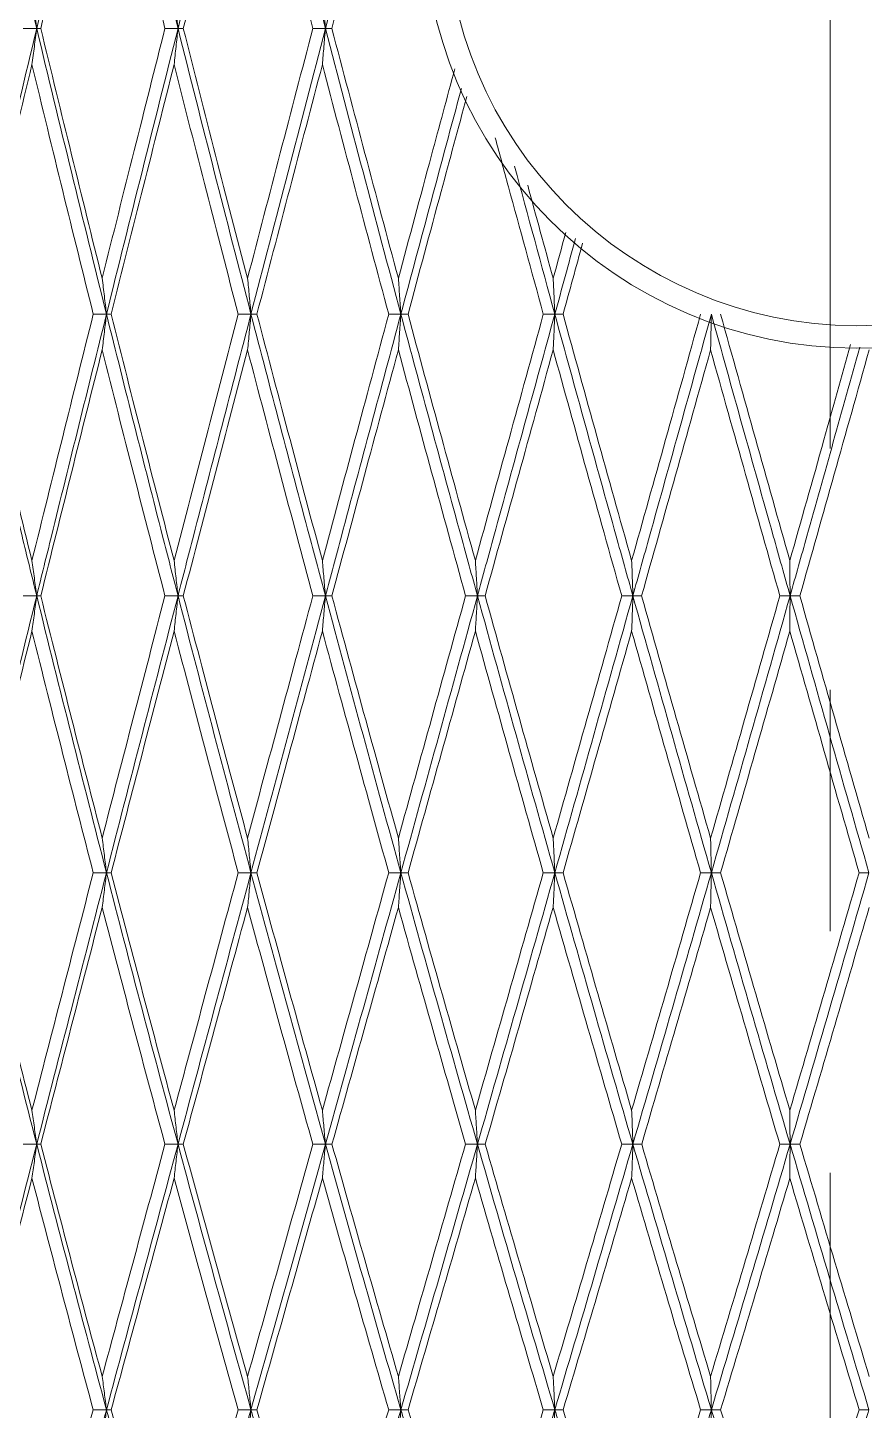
# Model space of a CAD drawing. Extents: x 4138 to 4928, y 0 to 579.
# Drawn here: x 4373.78 to 4382.45, y 402.95 to 417.27 of the extents above; entities that cross this region are included whole.
import ezdxf

# ---------------------------------------------------------------- set-up
doc = ezdxf.new("R2010")
doc.units = 0
doc.header["$LTSCALE"] = 10
doc.header["$MEASUREMENT"] = 0
doc.linetypes.add('CENTER', pattern=[2, 1.25, -0.25, 0.25, -0.25])
doc.layers.add('1', color=7, linetype='CONTINUOUS')
doc.layers.add('BODY', color=7, linetype='CONTINUOUS')

msp = doc.modelspace()

# ---------------------------------------------------------------- linework, layer by layer
at = {"layer": '1', "color": 7, "linetype": 'Continuous', "lineweight": 18}
msp.add_arc((4382.377, 418.452), 4.5, 180, 359.6025, dxfattribs=at)
at = {"layer": '1', "color": 7, "linetype": 'Continuous', "lineweight": 13}
msp.add_arc((4382.377, 418.452), 4.267, 180, 359.6025, dxfattribs=at)
at = {"layer": '1', "color": 7, "linetype": 'Continuous', "lineweight": 18}
for points in [[(4373.167, 420.259), (4373.398, 419.255), (4373.633, 418.257), (4373.871, 417.264)], [(4373.871, 417.264), (4374.109, 418.257), (4374.35, 419.255), (4374.594, 420.259)], [(4374.594, 420.259), (4374.838, 419.255), (4375.085, 418.257), (4375.335, 417.264)], [(4375.335, 417.264), (4375.584, 418.257), (4375.837, 419.255), (4376.091, 420.259)], [(4376.091, 420.259), (4376.346, 419.255), (4376.603, 418.257), (4376.862, 417.264)], [(4376.862, 417.264), (4377.121, 418.257), (4377.382, 419.255), (4377.644, 420.259)], [(4374.55, 419.88), (4374.44, 419.433), (4374.225, 418.55), (4374.016, 417.689), (4373.913, 417.264)], [(4375.2, 417.264), (4375.093, 417.689), (4374.877, 418.55), (4374.659, 419.433), (4374.55, 419.88)], [(4376.056, 419.88), (4375.949, 419.464), (4375.732, 418.611), (4375.505, 417.719), (4375.39, 417.264)], [(4376.732, 417.264), (4376.619, 417.698), (4376.392, 418.568), (4376.168, 419.442), (4376.056, 419.88)], [(4377.618, 419.88), (4377.502, 419.44), (4377.271, 418.564), (4377.043, 417.696), (4376.929, 417.264)], [(4373.871, 417.264), (4373.863, 417.327), (4373.847, 417.452), (4373.83, 417.577), (4373.822, 417.639)], [(4375.335, 417.264), (4375.328, 417.327), (4375.315, 417.452), (4375.301, 417.577), (4375.295, 417.639)], [(4376.862, 417.264), (4376.857, 417.327), (4376.846, 417.452), (4376.836, 417.577), (4376.831, 417.639)], [(4373.167, 414.305), (4373.398, 415.285), (4373.633, 416.271), (4373.871, 417.264)], [(4373.871, 417.264), (4373.848, 417.264), (4373.801, 417.264), (4373.755, 417.264), (4373.732, 417.264)], [(4373.822, 416.889), (4373.83, 416.952), (4373.847, 417.076), (4373.863, 417.201), (4373.871, 417.264)], [(4373.871, 417.264), (4374.109, 416.271), (4374.35, 415.285), (4374.594, 414.305)], [(4373.913, 417.264), (4373.906, 417.264), (4373.892, 417.264), (4373.878, 417.264), (4373.871, 417.264)], [(4373.913, 417.264), (4374.02, 416.823), (4374.233, 415.95), (4374.444, 415.097), (4374.55, 414.676)], [(4374.55, 414.676), (4374.662, 415.126), (4374.883, 416.008), (4375.096, 416.852), (4375.2, 417.264)], [(4374.594, 414.305), (4374.838, 415.285), (4375.085, 416.271), (4375.335, 417.264)], [(4375.335, 417.264), (4375.312, 417.264), (4375.267, 417.264), (4375.222, 417.264), (4375.2, 417.264)], [(4375.295, 416.889), (4375.301, 416.952), (4375.315, 417.076), (4375.328, 417.201), (4375.335, 417.264)], [(4375.335, 417.264), (4375.584, 416.271), (4375.837, 415.285), (4376.091, 414.305)], [(4375.39, 417.264), (4375.381, 417.264), (4375.362, 417.264), (4375.344, 417.264), (4375.335, 417.264)], [(4375.39, 417.264), (4375.502, 416.82), (4375.726, 415.945), (4375.946, 415.094), (4376.056, 414.676)], [(4376.056, 414.676), (4376.169, 415.11), (4376.395, 415.976), (4376.62, 416.836), (4376.732, 417.264)], [(4376.091, 414.305), (4376.346, 415.285), (4376.603, 416.271), (4376.862, 417.264)], [(4376.862, 417.264), (4376.84, 417.264), (4376.797, 417.264), (4376.754, 417.264), (4376.732, 417.264)], [(4376.831, 416.889), (4376.836, 416.952), (4376.846, 417.076), (4376.857, 417.201), (4376.862, 417.264)], [(4376.862, 417.264), (4377.121, 416.271), (4377.382, 415.285), (4377.644, 414.305)], [(4376.929, 417.264), (4376.918, 417.264), (4376.896, 417.264), (4376.873, 417.264), (4376.862, 417.264)], [(4376.929, 417.264), (4377.043, 416.832), (4377.272, 415.968), (4377.502, 415.106), (4377.618, 414.676)], [(4373.822, 416.889), (4373.716, 416.449), (4373.506, 415.579), (4373.303, 414.726), (4373.202, 414.305)], [(4374.457, 414.305), (4374.352, 414.725), (4374.141, 415.576), (4373.929, 416.448), (4373.822, 416.889)], [(4375.295, 416.889), (4375.19, 416.474), (4374.976, 415.628), (4374.755, 414.751), (4374.643, 414.305)], [(4375.959, 414.305), (4375.85, 414.723), (4375.63, 415.572), (4375.407, 416.446), (4375.295, 416.889)], [(4376.831, 416.889), (4376.718, 416.46), (4376.492, 415.601), (4376.266, 414.737), (4376.153, 414.305)], [(4377.518, 414.305), (4377.401, 414.739), (4377.17, 415.604), (4376.943, 416.462), (4376.831, 416.889)], [(4377.644, 414.305), (4377.852, 415.08), (4378.061, 415.859), (4378.271, 416.642)], [(4378.822, 415.838), (4378.961, 415.325), (4379.1, 414.814), (4379.239, 414.305)], [(4378.958, 415.639), (4379.044, 415.324), (4379.132, 415.003), (4379.222, 414.676)], [(4379.222, 414.676), (4379.266, 414.833), (4379.309, 414.992), (4379.353, 415.151)], [(4379.453, 415.087), (4379.382, 414.826), (4379.311, 414.565), (4379.239, 414.305)], [(4379.527, 415.04), (4379.459, 414.793), (4379.392, 414.548), (4379.325, 414.305)], [(4374.594, 414.305), (4374.587, 414.367), (4374.572, 414.491), (4374.557, 414.614), (4374.55, 414.676)], [(4376.091, 414.305), (4376.085, 414.367), (4376.074, 414.491), (4376.062, 414.614), (4376.056, 414.676)], [(4377.644, 414.305), (4377.64, 414.367), (4377.631, 414.491), (4377.623, 414.614), (4377.618, 414.676)], [(4379.239, 414.305), (4379.236, 414.367), (4379.231, 414.491), (4379.225, 414.614), (4379.222, 414.676)], [(4373.202, 414.305), (4373.307, 413.864), (4373.516, 412.998), (4373.721, 412.163), (4373.822, 411.753)], [(4373.822, 411.753), (4373.929, 412.183), (4374.141, 413.037), (4374.352, 413.884), (4374.457, 414.305)], [(4374.594, 414.305), (4374.571, 414.305), (4374.526, 414.305), (4374.48, 414.305), (4374.457, 414.305)], [(4374.55, 413.935), (4374.557, 413.996), (4374.572, 414.119), (4374.587, 414.243), (4374.594, 414.305)], [(4374.643, 414.305), (4374.635, 414.305), (4374.618, 414.305), (4374.602, 414.305), (4374.594, 414.305)], [(4374.643, 414.305), (4374.752, 413.868), (4374.971, 413.006), (4375.187, 412.167), (4375.295, 411.753)], [(4375.295, 411.753), (4375.405, 412.178), (4375.626, 413.029), (4375.848, 413.879), (4375.959, 414.305)], [(4376.091, 414.305), (4376.069, 414.305), (4376.025, 414.305), (4375.981, 414.305), (4375.959, 414.305)], [(4376.056, 413.935), (4376.062, 413.996), (4376.074, 414.119), (4376.085, 414.243), (4376.091, 414.305)], [(4376.153, 414.305), (4376.142, 414.305), (4376.122, 414.305), (4376.101, 414.305), (4376.091, 414.305)], [(4376.153, 414.305), (4376.268, 413.864), (4376.497, 412.998), (4376.72, 412.163), (4376.831, 411.753)], [(4376.831, 411.753), (4376.941, 412.163), (4377.166, 412.998), (4377.4, 413.864), (4377.518, 414.305)], [(4377.644, 414.305), (4377.623, 414.305), (4377.581, 414.305), (4377.539, 414.305), (4377.518, 414.305)], [(4377.618, 413.935), (4377.623, 413.996), (4377.631, 414.119), (4377.64, 414.243), (4377.644, 414.305)], [(4377.718, 414.305), (4377.706, 414.305), (4377.681, 414.305), (4377.657, 414.305), (4377.644, 414.305)], [(4377.718, 414.305), (4377.832, 413.882), (4378.063, 413.035), (4378.297, 412.181), (4378.416, 411.753)], [(4378.416, 411.753), (4378.531, 412.169), (4378.763, 413.01), (4379.001, 413.87), (4379.12, 414.305)], [(4379.12, 414.305), (4379.14, 414.305), (4379.18, 414.305), (4379.219, 414.305), (4379.239, 414.305)], [(4379.239, 414.305), (4379.236, 414.243), (4379.231, 414.119), (4379.225, 413.996), (4379.222, 413.935)], [(4379.325, 414.305), (4379.31, 414.305), (4379.282, 414.305), (4379.253, 414.305), (4379.239, 414.305)], [(4379.325, 414.305), (4379.439, 413.888), (4379.673, 413.046), (4379.913, 412.187), (4380.035, 411.753)], [(4380.035, 411.753), (4380.151, 412.164), (4380.386, 412.999), (4380.627, 413.865), (4380.75, 414.305)], [(4380.853, 413.935), (4380.855, 413.996), (4380.857, 414.119), (4380.859, 414.243), (4380.861, 414.305)], [(4380.957, 414.305), (4381.077, 413.872), (4381.318, 413.014), (4381.556, 412.171), (4381.674, 411.753)], [(4374.55, 413.935), (4374.443, 413.511), (4374.231, 412.664), (4374.019, 411.814), (4373.913, 411.388)], [(4375.2, 411.388), (4375.093, 411.801), (4374.877, 412.638), (4374.659, 413.498), (4374.55, 413.935)], [(4376.056, 413.935), (4375.945, 413.511), (4375.723, 412.663), (4375.501, 411.813), (4375.39, 411.388)], [(4376.732, 411.388), (4376.622, 411.799), (4376.398, 412.634), (4376.17, 413.497), (4376.056, 413.935)], [(4377.618, 413.935), (4377.499, 413.494), (4377.265, 412.629), (4377.04, 411.796), (4376.929, 411.388)], [(4378.315, 411.388), (4378.196, 411.817), (4377.961, 412.67), (4377.732, 413.515), (4377.618, 413.935)], [(4379.222, 413.935), (4379.102, 413.499), (4378.864, 412.639), (4378.632, 411.802), (4378.517, 411.388)], [(4379.933, 411.388), (4379.809, 411.825), (4379.568, 412.687), (4379.336, 413.523), (4379.222, 413.935)], [(4380.853, 413.935), (4380.73, 413.495), (4380.488, 412.63), (4380.254, 411.797), (4380.138, 411.388)], [(4381.571, 411.388), (4381.453, 411.802), (4381.216, 412.641), (4380.975, 413.5), (4380.853, 413.935)], [(4382.496, 413.935), (4382.375, 413.502), (4382.134, 412.644), (4381.896, 411.804), (4381.778, 411.388)], [(4373.871, 411.388), (4373.863, 411.449), (4373.847, 411.571), (4373.83, 411.693), (4373.822, 411.753)], [(4375.335, 411.388), (4375.328, 411.449), (4375.315, 411.571), (4375.301, 411.693), (4375.295, 411.753)], [(4376.862, 411.388), (4376.857, 411.449), (4376.846, 411.571), (4376.836, 411.693), (4376.831, 411.753)], [(4378.438, 411.388), (4378.434, 411.449), (4378.427, 411.571), (4378.42, 411.693), (4378.416, 411.753)], [(4380.035, 411.753), (4380.038, 411.693), (4380.042, 411.571), (4380.046, 411.449), (4380.048, 411.388)], [(4381.674, 411.753), (4381.675, 411.693), (4381.675, 411.571), (4381.676, 411.449), (4381.677, 411.388)], [(4373.167, 408.521), (4373.398, 409.467), (4373.633, 410.424), (4373.871, 411.388)], [(4373.871, 411.388), (4373.848, 411.388), (4373.801, 411.388), (4373.755, 411.388), (4373.732, 411.388)], [(4373.822, 411.023), (4373.83, 411.084), (4373.847, 411.205), (4373.863, 411.327), (4373.871, 411.388)], [(4373.871, 411.388), (4374.109, 410.424), (4374.35, 409.467), (4374.594, 408.521)], [(4373.913, 411.388), (4373.906, 411.388), (4373.892, 411.388), (4373.878, 411.388), (4373.871, 411.388)], [(4373.913, 411.388), (4374.021, 410.953), (4374.236, 410.1), (4374.446, 409.281), (4374.55, 408.88)], [(4374.55, 408.88), (4374.655, 409.289), (4374.87, 410.116), (4375.089, 410.961), (4375.2, 411.388)], [(4374.594, 408.521), (4374.838, 409.467), (4375.085, 410.424), (4375.335, 411.388)], [(4375.335, 411.388), (4375.312, 411.388), (4375.267, 411.388), (4375.222, 411.388), (4375.2, 411.388)], [(4375.295, 411.023), (4375.301, 411.084), (4375.315, 411.205), (4375.328, 411.327), (4375.335, 411.388)], [(4375.335, 411.388), (4375.584, 410.424), (4375.837, 409.467), (4376.091, 408.521)], [(4375.39, 411.388), (4375.381, 411.388), (4375.362, 411.388), (4375.344, 411.388), (4375.335, 411.388)], [(4375.39, 411.388), (4375.504, 410.952), (4375.729, 410.098), (4375.948, 409.28), (4376.056, 408.88)], [(4376.056, 408.88), (4376.163, 409.279), (4376.384, 410.096), (4376.614, 410.951), (4376.732, 411.388)], [(4376.091, 408.521), (4376.346, 409.467), (4376.603, 410.424), (4376.862, 411.388)], [(4376.862, 411.388), (4376.84, 411.388), (4376.797, 411.388), (4376.754, 411.388), (4376.732, 411.388)], [(4376.831, 411.023), (4376.836, 411.084), (4376.846, 411.205), (4376.857, 411.327), (4376.862, 411.388)], [(4376.862, 411.388), (4377.121, 410.424), (4377.382, 409.467), (4377.644, 408.521)], [(4376.929, 411.388), (4376.918, 411.388), (4376.896, 411.388), (4376.873, 411.388), (4376.862, 411.388)], [(4376.929, 411.388), (4377.048, 410.949), (4377.282, 410.092), (4377.508, 409.277), (4377.618, 408.88)], [(4377.618, 408.88), (4377.733, 409.292), (4377.964, 410.122), (4378.197, 410.964), (4378.315, 411.388)], [(4378.438, 411.388), (4378.172, 410.424), (4377.907, 409.467), (4377.644, 408.521)], [(4378.438, 411.388), (4378.417, 411.388), (4378.376, 411.388), (4378.335, 411.388), (4378.315, 411.388)], [(4378.416, 411.023), (4378.42, 411.084), (4378.427, 411.205), (4378.434, 411.327), (4378.438, 411.388)], [(4378.438, 411.388), (4378.703, 410.424), (4378.971, 409.467), (4379.239, 408.521)], [(4378.517, 411.388), (4378.504, 411.388), (4378.477, 411.388), (4378.451, 411.388), (4378.438, 411.388)], [(4378.517, 411.388), (4378.634, 410.968), (4378.868, 410.13), (4379.104, 409.296), (4379.222, 408.88)], [(4379.222, 408.88), (4379.337, 409.282), (4379.57, 410.103), (4379.81, 410.954), (4379.933, 411.388)], [(4379.239, 408.521), (4379.508, 409.467), (4379.777, 410.424), (4380.048, 411.388)], [(4380.048, 411.388), (4380.028, 411.388), (4379.99, 411.388), (4379.952, 411.388), (4379.933, 411.388)], [(4380.035, 411.023), (4380.038, 411.084), (4380.042, 411.205), (4380.046, 411.327), (4380.048, 411.388)], [(4380.048, 411.388), (4380.318, 410.424), (4380.589, 409.467), (4380.861, 408.521)], [(4380.048, 411.388), (4380.063, 411.388), (4380.093, 411.388), (4380.123, 411.388), (4380.138, 411.388)], [(4380.138, 411.388), (4380.259, 410.962), (4380.498, 410.118), (4380.735, 409.29), (4380.853, 408.88)], [(4380.853, 408.88), (4380.969, 409.281), (4381.204, 410.101), (4381.447, 410.953), (4381.571, 411.388)], [(4380.861, 408.521), (4381.132, 409.467), (4381.404, 410.424), (4381.677, 411.388)], [(4381.677, 411.388), (4381.659, 411.388), (4381.624, 411.388), (4381.588, 411.388), (4381.571, 411.388)], [(4381.674, 411.023), (4381.675, 411.084), (4381.675, 411.205), (4381.676, 411.327), (4381.677, 411.388)], [(4381.677, 411.388), (4381.694, 411.388), (4381.727, 411.388), (4381.761, 411.388), (4381.778, 411.388)], [(4381.677, 411.388), (4381.949, 410.424), (4382.221, 409.467), (4382.494, 408.521)], [(4381.778, 411.388), (4381.897, 410.968), (4382.136, 410.13), (4382.376, 409.296), (4382.496, 408.88)], [(4373.822, 411.023), (4373.716, 410.595), (4373.506, 409.749), (4373.303, 408.926), (4373.202, 408.521)], [(4374.457, 408.521), (4374.353, 408.92), (4374.144, 409.737), (4373.93, 410.589), (4373.822, 411.023)], [(4375.295, 411.023), (4375.184, 410.599), (4374.965, 409.757), (4374.749, 408.93), (4374.643, 408.521)], [(4375.959, 408.521), (4375.851, 408.922), (4375.632, 409.74), (4375.408, 410.59), (4375.295, 411.023)], [(4376.831, 411.023), (4376.713, 410.587), (4376.481, 409.733), (4376.261, 408.918), (4376.153, 408.521)], [(4377.518, 408.521), (4377.407, 408.92), (4377.181, 409.737), (4376.948, 410.589), (4376.831, 411.023)], [(4378.416, 411.023), (4378.298, 410.599), (4378.064, 409.758), (4377.833, 408.931), (4377.718, 408.521)], [(4379.12, 408.521), (4379.002, 408.934), (4378.767, 409.764), (4378.533, 410.602), (4378.416, 411.023)], [(4380.035, 411.023), (4379.913, 410.59), (4379.672, 409.739), (4379.439, 408.921), (4379.325, 408.521)], [(4380.75, 408.521), (4380.63, 408.935), (4380.392, 409.767), (4380.154, 410.604), (4380.035, 411.023)], [(4381.674, 411.023), (4381.553, 410.598), (4381.312, 409.754), (4381.075, 408.929), (4380.957, 408.521)], [(4382.392, 408.521), (4382.271, 408.939), (4382.031, 409.775), (4381.793, 410.608), (4381.674, 411.023)], [(4374.594, 408.521), (4374.587, 408.58), (4374.572, 408.7), (4374.557, 408.82), (4374.55, 408.88)], [(4376.091, 408.521), (4376.085, 408.58), (4376.074, 408.7), (4376.062, 408.82), (4376.056, 408.88)], [(4377.644, 408.521), (4377.64, 408.58), (4377.631, 408.7), (4377.623, 408.82), (4377.618, 408.88)], [(4379.239, 408.521), (4379.236, 408.58), (4379.231, 408.7), (4379.225, 408.82), (4379.222, 408.88)], [(4380.853, 408.88), (4380.855, 408.82), (4380.857, 408.7), (4380.859, 408.58), (4380.861, 408.521)], [(4373.167, 408.521), (4373.398, 407.574), (4373.633, 406.636), (4373.871, 405.709)], [(4373.202, 408.521), (4373.308, 408.092), (4373.517, 407.254), (4373.721, 406.453), (4373.822, 406.061)], [(4373.822, 406.061), (4373.924, 406.455), (4374.131, 407.258), (4374.347, 408.094), (4374.457, 408.521)], [(4373.871, 405.709), (4374.109, 406.636), (4374.35, 407.574), (4374.594, 408.521)], [(4374.594, 408.521), (4374.571, 408.521), (4374.525, 408.521), (4374.48, 408.521), (4374.457, 408.521)], [(4374.55, 408.162), (4374.557, 408.221), (4374.572, 408.341), (4374.587, 408.461), (4374.594, 408.521)], [(4374.594, 408.521), (4374.838, 407.574), (4375.085, 406.636), (4375.335, 405.709)], [(4374.643, 408.521), (4374.635, 408.521), (4374.618, 408.521), (4374.602, 408.521), (4374.594, 408.521)], [(4374.643, 408.521), (4374.754, 408.095), (4374.973, 407.259), (4375.188, 406.455), (4375.295, 406.061)], [(4375.295, 406.061), (4375.4, 406.449), (4375.615, 407.247), (4375.842, 408.089), (4375.959, 408.521)], [(4375.335, 405.709), (4375.584, 406.636), (4375.837, 407.574), (4376.091, 408.521)], [(4376.091, 408.521), (4376.069, 408.521), (4376.025, 408.521), (4375.981, 408.521), (4375.959, 408.521)], [(4376.056, 408.162), (4376.062, 408.221), (4376.074, 408.341), (4376.085, 408.461), (4376.091, 408.521)], [(4376.091, 408.521), (4376.346, 407.574), (4376.603, 406.636), (4376.862, 405.709)], [(4376.153, 408.521), (4376.143, 408.521), (4376.122, 408.521), (4376.102, 408.521), (4376.091, 408.521)], [(4376.153, 408.521), (4376.263, 408.114), (4376.486, 407.297), (4376.715, 406.474), (4376.831, 406.061)], [(4376.831, 406.061), (4376.946, 406.472), (4377.175, 407.292), (4377.404, 408.111), (4377.518, 408.521)], [(4377.644, 408.521), (4377.382, 407.574), (4377.121, 406.636), (4376.862, 405.709)], [(4377.644, 408.521), (4377.623, 408.521), (4377.581, 408.521), (4377.539, 408.521), (4377.518, 408.521)], [(4377.618, 408.162), (4377.623, 408.221), (4377.631, 408.341), (4377.64, 408.461), (4377.644, 408.521)], [(4377.644, 408.521), (4377.907, 407.574), (4378.172, 406.636), (4378.438, 405.709)], [(4377.718, 408.521), (4377.706, 408.521), (4377.681, 408.521), (4377.657, 408.521), (4377.644, 408.521)], [(4377.718, 408.521), (4377.839, 408.088), (4378.077, 407.245), (4378.305, 406.448), (4378.416, 406.061)], [(4378.416, 406.061), (4378.53, 406.458), (4378.761, 407.264), (4378.999, 408.097), (4379.12, 408.521)], [(4378.438, 405.709), (4378.703, 406.636), (4378.971, 407.574), (4379.239, 408.521)], [(4379.239, 408.521), (4379.219, 408.521), (4379.18, 408.521), (4379.14, 408.521), (4379.12, 408.521)], [(4379.222, 408.162), (4379.225, 408.221), (4379.231, 408.341), (4379.236, 408.461), (4379.239, 408.521)], [(4379.239, 408.521), (4379.508, 407.574), (4379.777, 406.636), (4380.048, 405.709)], [(4379.325, 408.521), (4379.311, 408.521), (4379.282, 408.521), (4379.254, 408.521), (4379.239, 408.521)], [(4379.325, 408.521), (4379.446, 408.096), (4379.686, 407.262), (4379.92, 406.457), (4380.035, 406.061)], [(4380.035, 406.061), (4380.15, 406.453), (4380.384, 407.254), (4380.626, 408.092), (4380.75, 408.521)], [(4380.048, 405.709), (4380.318, 406.636), (4380.589, 407.574), (4380.861, 408.521)], [(4380.861, 408.521), (4380.842, 408.521), (4380.805, 408.521), (4380.768, 408.521), (4380.75, 408.521)], [(4380.853, 408.162), (4380.855, 408.221), (4380.857, 408.341), (4380.859, 408.461), (4380.861, 408.521)], [(4380.861, 408.521), (4381.132, 407.574), (4381.404, 406.636), (4381.677, 405.709)], [(4380.861, 408.521), (4380.877, 408.521), (4380.909, 408.521), (4380.941, 408.521), (4380.957, 408.521)], [(4380.957, 408.521), (4381.08, 408.094), (4381.323, 407.257), (4381.558, 406.454), (4381.674, 406.061)], [(4381.674, 406.061), (4381.796, 406.474), (4382.037, 407.296), (4382.274, 408.113), (4382.392, 408.521)], [(4382.494, 408.521), (4382.221, 407.574), (4381.949, 406.636), (4381.677, 405.709)], [(4382.494, 408.521), (4382.477, 408.521), (4382.443, 408.521), (4382.409, 408.521), (4382.392, 408.521)], [(4374.55, 408.162), (4374.44, 407.739), (4374.224, 406.906), (4374.015, 406.103), (4373.913, 405.709)], [(4375.2, 405.709), (4375.093, 406.102), (4374.879, 406.904), (4374.66, 407.738), (4374.55, 408.162)], [(4376.056, 408.162), (4375.939, 407.731), (4375.711, 406.892), (4375.495, 406.096), (4375.39, 405.709)], [(4376.732, 405.709), (4376.617, 406.117), (4376.39, 406.934), (4376.167, 407.753), (4376.056, 408.162)], [(4377.618, 408.162), (4377.504, 407.753), (4377.275, 406.936), (4377.045, 406.118), (4376.93, 405.709)], [(4378.314, 405.709), (4378.204, 406.092), (4377.978, 406.884), (4377.74, 407.727), (4377.618, 408.162)], [(4379.222, 408.162), (4379.101, 407.739), (4378.863, 406.907), (4378.632, 406.103), (4378.518, 405.709)], [(4379.932, 405.709), (4379.817, 406.102), (4379.584, 406.903), (4379.344, 407.737), (4379.222, 408.162)], [(4380.853, 408.162), (4380.733, 407.744), (4380.493, 406.918), (4380.256, 406.109), (4380.139, 405.709)], [(4381.57, 405.709), (4381.456, 406.095), (4381.223, 406.889), (4380.978, 407.73), (4380.853, 408.162)], [(4382.496, 408.162), (4382.378, 407.755), (4382.14, 406.939), (4381.899, 406.119), (4381.778, 405.709)], [(4373.871, 405.709), (4373.863, 405.767), (4373.847, 405.885), (4373.83, 406.002), (4373.822, 406.061)], [(4375.335, 405.709), (4375.328, 405.767), (4375.315, 405.885), (4375.301, 406.002), (4375.295, 406.061)], [(4376.862, 405.709), (4376.857, 405.767), (4376.846, 405.885), (4376.836, 406.002), (4376.831, 406.061)], [(4378.438, 405.709), (4378.434, 405.767), (4378.427, 405.885), (4378.42, 406.002), (4378.416, 406.061)], [(4380.048, 405.709), (4380.046, 405.767), (4380.042, 405.885), (4380.038, 406.002), (4380.035, 406.061)], [(4381.674, 406.061), (4381.675, 406.002), (4381.675, 405.885), (4381.676, 405.767), (4381.677, 405.709)], [(4373.167, 402.96), (4373.398, 403.865), (4373.633, 404.782), (4373.871, 405.709)], [(4373.871, 405.709), (4373.848, 405.709), (4373.801, 405.709), (4373.755, 405.709), (4373.732, 405.709)], [(4373.822, 405.357), (4373.83, 405.416), (4373.847, 405.533), (4373.863, 405.65), (4373.871, 405.709)], [(4373.871, 405.709), (4374.109, 404.782), (4374.35, 403.865), (4374.594, 402.96)], [(4373.913, 405.709), (4373.906, 405.709), (4373.892, 405.709), (4373.878, 405.709), (4373.871, 405.709)], [(4373.913, 405.709), (4374.023, 405.287), (4374.238, 404.463), (4374.447, 403.684), (4374.55, 403.305)], [(4374.55, 403.305), (4374.652, 403.684), (4374.863, 404.465), (4375.086, 405.287), (4375.2, 405.709)], [(4374.594, 402.96), (4374.838, 403.865), (4375.085, 404.782), (4375.335, 405.709)], [(4375.335, 405.709), (4375.312, 405.709), (4375.267, 405.709), (4375.222, 405.709), (4375.2, 405.709)], [(4375.295, 405.357), (4375.301, 405.416), (4375.315, 405.533), (4375.328, 405.65), (4375.335, 405.709)], [(4375.335, 405.709), (4375.584, 404.782), (4375.837, 403.865), (4376.091, 402.96)], [(4375.39, 405.709), (4375.381, 405.709), (4375.362, 405.709), (4375.344, 405.709), (4375.335, 405.709)], [(4375.39, 405.709), (4375.501, 405.301), (4375.723, 404.492), (4375.945, 403.698), (4376.056, 403.305)], [(4376.056, 403.305), (4376.17, 403.711), (4376.397, 404.517), (4376.621, 405.314), (4376.732, 405.709)], [(4376.862, 405.709), (4376.603, 404.782), (4376.346, 403.865), (4376.091, 402.96)], [(4376.862, 405.709), (4376.84, 405.709), (4376.797, 405.709), (4376.754, 405.709), (4376.732, 405.709)], [(4376.831, 405.357), (4376.836, 405.416), (4376.846, 405.533), (4376.857, 405.65), (4376.862, 405.709)], [(4376.862, 405.709), (4377.121, 404.782), (4377.382, 403.865), (4377.644, 402.96)], [(4376.93, 405.709), (4376.918, 405.709), (4376.896, 405.709), (4376.873, 405.709), (4376.862, 405.709)], [(4376.93, 405.709), (4377.042, 405.311), (4377.269, 404.512), (4377.501, 403.708), (4377.618, 403.305)], [(4377.618, 403.305), (4377.733, 403.699), (4377.964, 404.494), (4378.197, 405.302), (4378.314, 405.709)], [(4377.644, 402.96), (4377.907, 403.865), (4378.172, 404.782), (4378.438, 405.709)], [(4378.438, 405.709), (4378.417, 405.709), (4378.376, 405.709), (4378.335, 405.709), (4378.314, 405.709)], [(4378.416, 405.357), (4378.42, 405.416), (4378.427, 405.533), (4378.434, 405.65), (4378.438, 405.709)], [(4378.438, 405.709), (4378.703, 404.782), (4378.971, 403.865), (4379.239, 402.96)], [(4378.518, 405.709), (4378.504, 405.709), (4378.478, 405.709), (4378.451, 405.709), (4378.438, 405.709)], [(4378.518, 405.709), (4378.639, 405.289), (4378.878, 404.469), (4379.109, 403.686), (4379.222, 403.305)], [(4379.222, 403.305), (4379.335, 403.683), (4379.566, 404.462), (4379.808, 405.286), (4379.932, 405.709)], [(4379.239, 402.96), (4379.508, 403.865), (4379.777, 404.782), (4380.048, 405.709)], [(4380.048, 405.709), (4380.028, 405.709), (4379.99, 405.709), (4379.951, 405.709), (4379.932, 405.709)], [(4380.035, 405.357), (4380.038, 405.416), (4380.042, 405.533), (4380.046, 405.65), (4380.048, 405.709)], [(4380.048, 405.709), (4380.318, 404.782), (4380.589, 403.865), (4380.861, 402.96)], [(4380.139, 405.709), (4380.124, 405.709), (4380.093, 405.709), (4380.063, 405.709), (4380.048, 405.709)], [(4380.139, 405.709), (4380.261, 405.294), (4380.502, 404.478), (4380.737, 403.691), (4380.853, 403.305)], [(4380.853, 403.305), (4380.975, 403.708), (4381.216, 404.512), (4381.453, 405.311), (4381.57, 405.709)], [(4381.677, 405.709), (4381.404, 404.782), (4381.132, 403.865), (4380.861, 402.96)], [(4381.677, 405.709), (4381.659, 405.709), (4381.623, 405.709), (4381.588, 405.709), (4381.57, 405.709)], [(4381.674, 405.357), (4381.675, 405.416), (4381.675, 405.533), (4381.676, 405.65), (4381.677, 405.709)], [(4381.677, 405.709), (4381.694, 405.709), (4381.727, 405.709), (4381.761, 405.709), (4381.778, 405.709)], [(4381.677, 405.709), (4381.949, 404.782), (4382.221, 403.865), (4382.494, 402.96)], [(4381.778, 405.709), (4381.901, 405.295), (4382.143, 404.48), (4382.379, 403.692), (4382.496, 403.305)], [(4373.822, 405.357), (4373.716, 404.948), (4373.507, 404.139), (4373.303, 403.35), (4373.203, 402.96)], [(4374.456, 402.96), (4374.351, 403.351), (4374.139, 404.142), (4373.928, 404.949), (4373.822, 405.357)], [(4375.295, 405.357), (4375.181, 404.938), (4374.959, 404.119), (4374.747, 403.34), (4374.643, 402.96)], [(4375.958, 402.96), (4375.848, 403.352), (4375.627, 404.143), (4375.405, 404.95), (4375.295, 405.357)], [(4376.831, 405.357), (4376.72, 404.964), (4376.496, 404.171), (4376.268, 403.366), (4376.153, 402.96)], [(4377.518, 402.96), (4377.399, 403.365), (4377.167, 404.171), (4376.942, 404.964), (4376.831, 405.357)], [(4378.416, 405.357), (4378.298, 404.95), (4378.064, 404.143), (4377.833, 403.352), (4377.719, 402.96)], [(4379.12, 402.96), (4379.007, 403.339), (4378.776, 404.118), (4378.537, 404.937), (4378.416, 405.357)], [(4380.035, 405.357), (4379.915, 404.949), (4379.677, 404.14), (4379.442, 403.35), (4379.325, 402.96)], [(4380.75, 402.96), (4380.632, 403.348), (4380.396, 404.137), (4380.156, 404.947), (4380.035, 405.357)], [(4381.674, 405.357), (4381.557, 404.96), (4381.319, 404.163), (4381.079, 403.362), (4380.957, 402.96)], [(4382.392, 402.96), (4382.277, 403.34), (4382.042, 404.12), (4381.798, 404.938), (4381.674, 405.357)], [(4374.594, 402.96), (4374.587, 403.017), (4374.572, 403.132), (4374.557, 403.247), (4374.55, 403.305)], [(4376.091, 402.96), (4376.085, 403.017), (4376.074, 403.132), (4376.062, 403.247), (4376.056, 403.305)], [(4377.644, 402.96), (4377.64, 403.017), (4377.631, 403.132), (4377.623, 403.247), (4377.618, 403.305)], [(4379.239, 402.96), (4379.236, 403.017), (4379.231, 403.132), (4379.225, 403.247), (4379.222, 403.305)], [(4380.861, 402.96), (4380.859, 403.017), (4380.857, 403.132), (4380.855, 403.247), (4380.853, 403.305)], [(4373.203, 402.96), (4373.303, 402.573), (4373.506, 401.795), (4373.716, 401.01), (4373.822, 400.616)], [(4373.822, 400.616), (4373.925, 400.994), (4374.133, 401.762), (4374.347, 402.556), (4374.456, 402.96)], [(4374.594, 402.96), (4374.571, 402.96), (4374.525, 402.96), (4374.479, 402.96), (4374.456, 402.96)], [(4374.55, 402.616), (4374.557, 402.673), (4374.572, 402.787), (4374.587, 402.902), (4374.594, 402.96)], [(4374.643, 402.96), (4374.635, 402.96), (4374.619, 402.96), (4374.602, 402.96), (4374.594, 402.96)], [(4374.643, 402.96), (4374.757, 402.541), (4374.98, 401.731), (4375.192, 400.978), (4375.295, 400.616)], [(4375.295, 400.616), (4375.407, 401.011), (4375.63, 401.797), (4375.849, 402.574), (4375.958, 402.96)], [(4376.091, 402.96), (4376.069, 402.96), (4376.025, 402.96), (4375.981, 402.96), (4375.958, 402.96)], [(4376.056, 402.616), (4376.062, 402.673), (4376.074, 402.787), (4376.085, 402.902), (4376.091, 402.96)], [(4376.153, 402.96), (4376.143, 402.96), (4376.122, 402.96), (4376.102, 402.96), (4376.091, 402.96)], [(4376.153, 402.96), (4376.264, 402.571), (4376.487, 401.791), (4376.715, 401.008), (4376.831, 400.616)], [(4376.831, 400.616), (4376.946, 401.008), (4377.176, 401.791), (4377.404, 402.57), (4377.518, 402.96)], [(4377.644, 402.96), (4377.623, 402.96), (4377.581, 402.96), (4377.539, 402.96), (4377.518, 402.96)], [(4377.618, 402.616), (4377.623, 402.673), (4377.631, 402.787), (4377.64, 402.902), (4377.644, 402.96)], [(4377.719, 402.96), (4377.706, 402.96), (4377.682, 402.96), (4377.657, 402.96), (4377.644, 402.96)], [(4377.719, 402.96), (4377.83, 402.578), (4378.058, 401.807), (4378.295, 401.016), (4378.416, 400.616)], [(4378.416, 400.616), (4378.526, 400.979), (4378.753, 401.733), (4378.995, 402.542), (4379.12, 402.96)], [(4379.239, 402.96), (4379.219, 402.96), (4379.179, 402.96), (4379.14, 402.96), (4379.12, 402.96)], [(4379.222, 402.616), (4379.225, 402.673), (4379.231, 402.787), (4379.236, 402.902), (4379.239, 402.96)], [(4379.325, 402.96), (4379.311, 402.96), (4379.282, 402.96), (4379.254, 402.96), (4379.239, 402.96)], [(4379.325, 402.96), (4379.445, 402.559), (4379.683, 401.767), (4379.919, 400.996), (4380.035, 400.616)], [(4380.035, 400.616), (4380.156, 401.008), (4380.396, 401.791), (4380.632, 402.571), (4380.75, 402.96)], [(4380.861, 402.96), (4380.842, 402.96), (4380.805, 402.96), (4380.768, 402.96), (4380.75, 402.96)], [(4380.853, 402.616), (4380.855, 402.673), (4380.857, 402.787), (4380.859, 402.902), (4380.861, 402.96)], [(4380.957, 402.96), (4380.941, 402.96), (4380.909, 402.96), (4380.877, 402.96), (4380.861, 402.96)], [(4380.957, 402.96), (4381.076, 402.567), (4381.314, 401.783), (4381.554, 401.004), (4381.674, 400.616)], [(4381.674, 400.616), (4381.791, 400.993), (4382.028, 401.761), (4382.27, 402.556), (4382.392, 402.96)], [(4382.392, 402.96), (4382.409, 402.96), (4382.443, 402.96), (4382.477, 402.96), (4382.494, 402.96)]]:
    msp.add_open_spline(points, degree=3, dxfattribs=at)
for points, knots in [([(4377.618, 414.676), (4377.731, 415.094), (4377.924, 415.811), (4378.122, 416.545), (4378.203, 416.847)], [0, 0, 0, 0, 0.593285, 1, 1, 1, 1]), ([(4378.327, 416.56), (4378.238, 416.228), (4378.031, 415.465), (4377.831, 414.722), (4377.718, 414.305)], [0, 0, 0, 0, 0.429142, 1, 1, 1, 1]), ([(4379.12, 414.305), (4378.997, 414.753), (4378.829, 415.366), (4378.667, 415.962), (4378.622, 416.13)], [0, 0, 0, 0, 0.71683, 1, 1, 1, 1]), ([(4373.167, 414.305), (4373.349, 413.534), (4373.583, 412.56), (4373.82, 411.594), (4373.871, 411.388)], [0, 0, 0, 0, 0.786882, 1, 1, 1, 1]), ([(4373.871, 411.388), (4373.922, 411.594), (4374.16, 412.56), (4374.402, 413.534), (4374.594, 414.305)], [0, 0, 0, 0, 0.213118, 1, 1, 1, 1]), ([(4374.594, 414.305), (4374.786, 413.534), (4375.032, 412.56), (4375.282, 411.594), (4375.335, 411.388)], [0, 0, 0, 0, 0.786882, 1, 1, 1, 1]), ([(4375.335, 411.388), (4375.388, 411.594), (4375.638, 412.56), (4375.891, 413.534), (4376.091, 414.305)], [0, 0, 0, 0, 0.213118, 1, 1, 1, 1]), ([(4376.091, 414.305), (4376.292, 413.534), (4376.548, 412.56), (4376.807, 411.594), (4376.862, 411.388)], [0, 0, 0, 0, 0.786882, 1, 1, 1, 1]), ([(4376.862, 411.388), (4376.917, 411.594), (4377.176, 412.56), (4377.438, 413.534), (4377.644, 414.305)], [0, 0, 0, 0, 0.213118, 1, 1, 1, 1]), ([(4377.644, 414.305), (4377.851, 413.534), (4378.115, 412.56), (4378.381, 411.594), (4378.438, 411.388)], [0, 0, 0, 0, 0.786882, 1, 1, 1, 1]), ([(4379.239, 414.305), (4379.028, 413.534), (4378.76, 412.56), (4378.494, 411.594), (4378.438, 411.388)], [0, 0, 0, 0, 0.786882, 1, 1, 1, 1]), ([(4379.239, 414.305), (4379.45, 413.534), (4379.72, 412.56), (4379.99, 411.594), (4380.048, 411.388)], [0, 0, 0, 0, 0.786882, 1, 1, 1, 1]), ([(4380.048, 411.388), (4380.105, 411.594), (4380.376, 412.56), (4380.647, 413.534), (4380.861, 414.305)], [0, 0, 0, 0, 0.213118, 1, 1, 1, 1]), ([(4380.861, 414.305), (4381.074, 413.534), (4381.346, 412.56), (4381.619, 411.594), (4381.677, 411.388)], [0, 0, 0, 0, 0.786882, 1, 1, 1, 1]), ([(4381.674, 411.753), (4381.79, 412.162), (4381.998, 412.897), (4382.211, 413.657), (4382.304, 413.991)], [0, 0, 0, 0, 0.567678, 1, 1, 1, 1]), ([(4381.677, 411.388), (4381.735, 411.594), (4381.975, 412.448), (4382.216, 413.308), (4382.399, 413.964)], [0, 0, 0, 0, 0.24111, 1, 1, 1, 1]), ([(4373.167, 402.96), (4373.209, 402.796), (4373.441, 401.893), (4373.676, 401.002), (4373.871, 400.28)], [0, 0, 0, 0, 0.180323, 1, 1, 1, 1]), ([(4373.871, 400.28), (4374.066, 401.002), (4374.307, 401.893), (4374.55, 402.796), (4374.594, 402.96)], [0, 0, 0, 0, 0.819677, 1, 1, 1, 1]), ([(4374.594, 402.96), (4374.638, 402.796), (4374.883, 401.893), (4375.13, 401.002), (4375.335, 400.28)], [0, 0, 0, 0, 0.180323, 1, 1, 1, 1]), ([(4376.091, 402.96), (4376.045, 402.796), (4375.791, 401.893), (4375.539, 401.002), (4375.335, 400.28)], [0, 0, 0, 0, 0.180323, 1, 1, 1, 1]), ([(4376.091, 402.96), (4376.137, 402.796), (4376.392, 401.893), (4376.649, 401.002), (4376.862, 400.28)], [0, 0, 0, 0, 0.180323, 1, 1, 1, 1]), ([(4376.862, 400.28), (4377.074, 401.002), (4377.335, 401.893), (4377.597, 402.796), (4377.644, 402.96)], [0, 0, 0, 0, 0.819677, 1, 1, 1, 1]), ([(4377.644, 402.96), (4377.692, 402.796), (4377.955, 401.893), (4378.22, 401.002), (4378.438, 400.28)], [0, 0, 0, 0, 0.180323, 1, 1, 1, 1]), ([(4378.438, 400.28), (4378.656, 401.002), (4378.923, 401.893), (4379.191, 402.796), (4379.239, 402.96)], [0, 0, 0, 0, 0.819677, 1, 1, 1, 1]), ([(4379.239, 402.96), (4379.288, 402.796), (4379.556, 401.893), (4379.826, 401.002), (4380.048, 400.28)], [0, 0, 0, 0, 0.180323, 1, 1, 1, 1]), ([(4380.861, 402.96), (4380.812, 402.796), (4380.54, 401.893), (4380.269, 401.002), (4380.048, 400.28)], [0, 0, 0, 0, 0.180323, 1, 1, 1, 1]), ([(4380.861, 402.96), (4380.91, 402.796), (4381.181, 401.893), (4381.454, 401.002), (4381.677, 400.28)], [0, 0, 0, 0, 0.180323, 1, 1, 1, 1]), ([(4381.677, 400.28), (4381.9, 401.002), (4382.172, 401.893), (4382.445, 402.796), (4382.494, 402.96)], [0, 0, 0, 0, 0.819677, 1, 1, 1, 1])]:
    msp.add_open_spline(points, degree=3, knots=knots, dxfattribs=at)
at = {"layer": 'BODY', "color": 1, "linetype": 'CENTER', "lineweight": 5}
msp.add_line((4382.093, 525.414), (4382.093, 386.565), dxfattribs=at)

doc.saveas('drawing.dxf')
